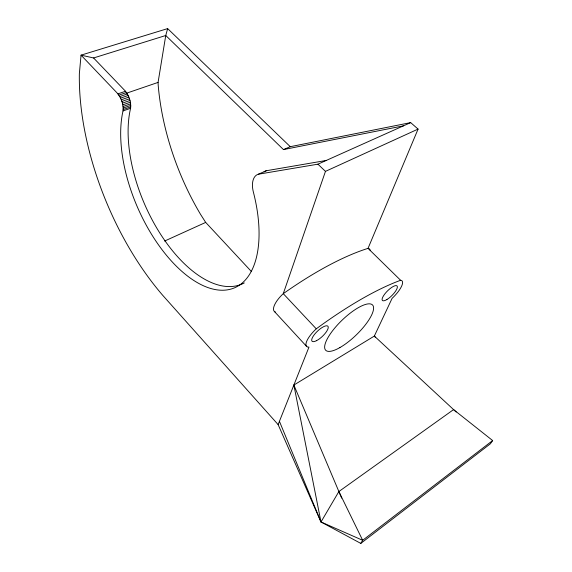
<?xml version="1.0" encoding="UTF-8"?>
<svg xmlns="http://www.w3.org/2000/svg" width="572" height="572" viewBox="0 0 572 572"><rect width="100%" height="100%" fill="white"/><g stroke="black" fill="none" stroke-linecap="round" stroke-linejoin="round"><path stroke-width="0.86" d="M326.219 160.467L266.359 170.728L258.372 174.21A20.299 11.447 65.7 0 0 253.382 192.12A113.392 57.465 66.8 0 1 194.973 281.209A113.392 57.465 66.8 0 1 123.016 110.939C123.695 104.404 121.2 97.655 116.902 92.743L81.045 55.148L167.639 28.6L290.283 146.689L410.675 122.615L418.075 129.093L368.039 248.362A200.872 63.778 -42.2 0 0 283.276 293.665A18.09 6.714 -43.3 0 0 275.518 312.119M244.287 282.925A112.784 57.915 66.8 0 1 161.268 235.306A112.784 57.915 66.8 0 1 130.595 108.265C131.31 102.231 129.122 96.075 125.525 91.27L93.579 57.965L81.045 55.148L79.351 73.745A200.736 103.94 67.3 0 0 162.648 295.238L278.121 424.596L320.992 521.971L360.789 543.4L490.404 443.765L492.649 440.554L453.575 409.602L338.874 491.541L320.992 521.971L362.662 540.297L492.649 440.554M251.294 271.4L205.691 222.408L200.715 214.643A189.146 111.333 67.9 0 1 158.215 85.435L158.072 82.411L165.751 35.5L167.639 28.6M418.075 129.093L325.461 171.371L283.276 293.665L316.259 328.828A18.483 6.063 -43.5 0 0 308.973 347.111L278.121 424.596M360.789 543.4L362.662 540.297L338.874 491.541M279.422 421.314L320.992 521.971L293.865 385.049L374.338 336.071L392.092 298.37A17.467 5.427 -44.9 0 0 400.614 280.28L368.039 248.362A17.117 6.02 -45 0 1 370.206 250.329M164.643 241.034L205.691 222.408M258.372 174.21L317.939 164.178L410.675 122.615M93.579 57.965L165.751 35.5L283.469 149.585L290.283 146.689M117.889 93.872L125.525 91.27M123.016 110.939L130.595 108.265M123.166 108.087L130.759 105.42M123.159 109.574L130.745 106.9M123.037 106.499L130.638 103.839M122.387 103.146L130.001 100.5M122.773 104.84L130.387 102.188M121.872 101.444L129.501 98.806M120.528 98.141L128.157 95.517M121.25 99.764L128.879 97.133M126.283 93.286L158.072 82.411M119.712 96.596L127.349 93.98M118.826 95.166L126.469 92.557M283.469 149.585L403.46 125.847M456.163 411.997L374.338 336.071L375.461 337.451M317.939 164.178L325.461 171.371M274.503 311.59L306.749 346.568M293.865 385.049L341.656 498.126M264.021 171.929A20.177 11.526 65.7 0 1 266.359 170.728M316.259 328.828A204.733 57.322 -42.5 0 1 400.614 280.28M339.918 347.562A32.568 10.232 -44 0 0 373.373 306.435A32.568 10.232 -44 0 0 334.048 328.9A32.568 10.232 -44 0 0 339.918 347.562M386.929 299.528A10.317 3.203 -44.9 0 0 397.297 286.35A10.317 3.203 -44.9 0 0 384.963 293.743A10.317 3.203 -44.9 0 0 386.929 299.528M316.53 340.669A10.911 3.582 -43.5 0 0 328.221 326.912A10.911 3.582 -43.5 0 0 315.143 333.619A10.911 3.582 -43.5 0 0 316.53 340.669"/></g></svg>
